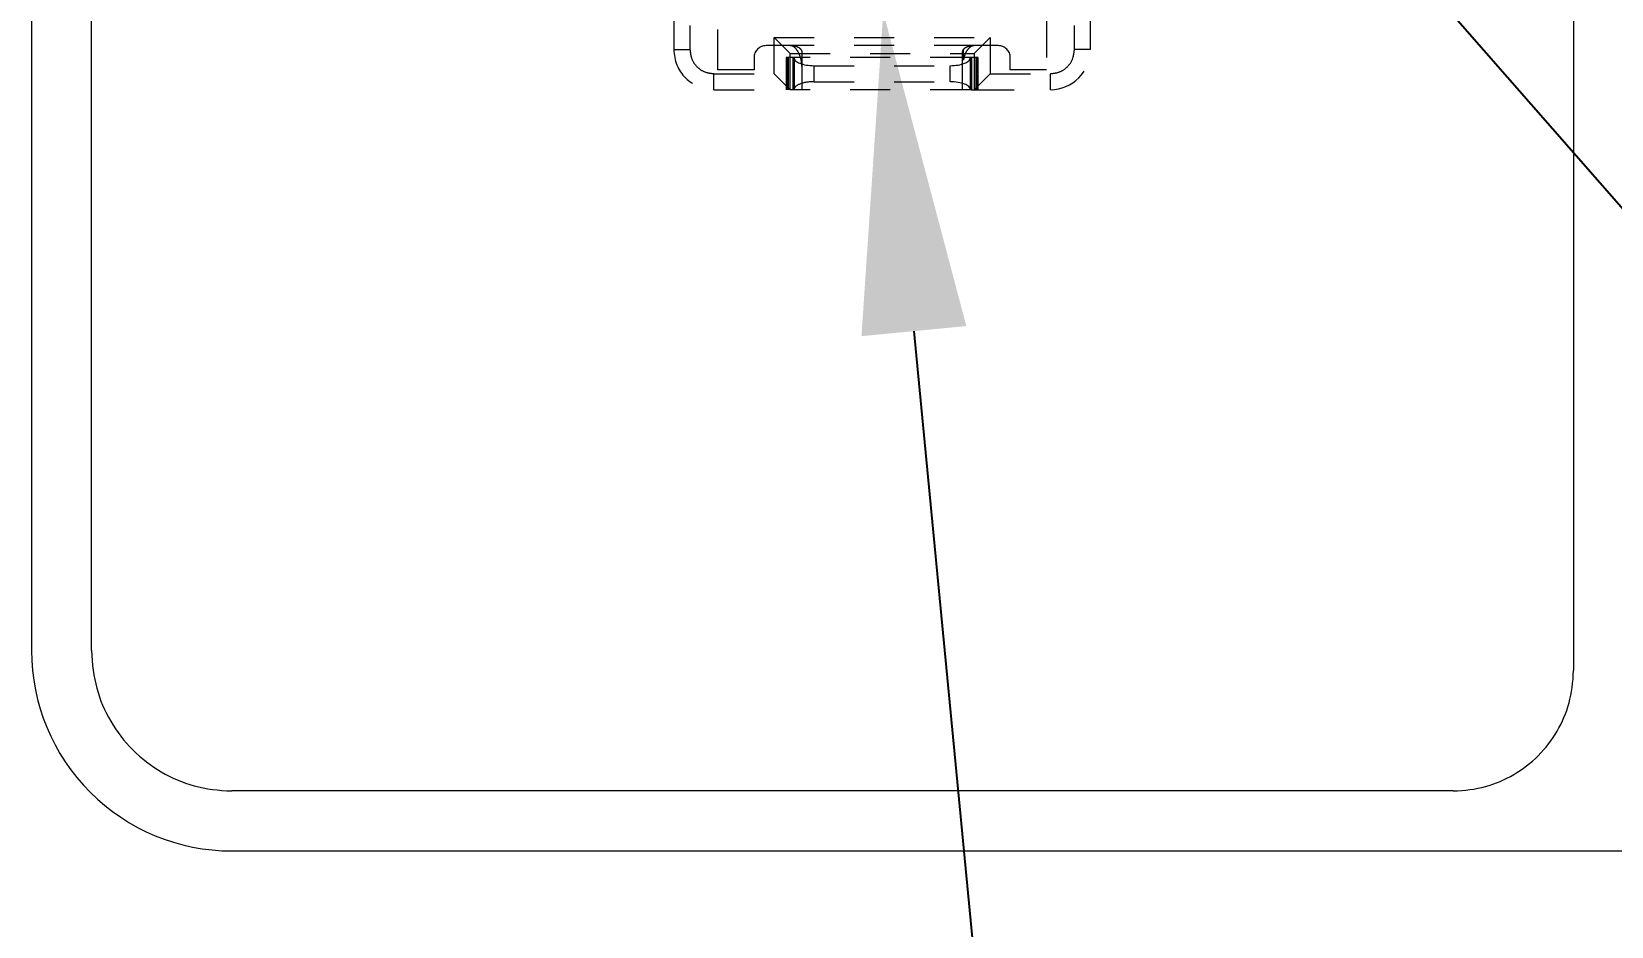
# Model space of a CAD drawing. Header units: millimetres. Extents: x 35 to 332, y 141 to 455.
# Drawn here: x 144.47 to 164.19, y 209.49 to 220.66 of the extents above; entities that cross this region are included whole.
import ezdxf
from ezdxf import colors
from ezdxf.entities.mleader import LeaderData, LeaderLine
from ezdxf.math import Vec2, Vec3

# ---------------------------------------------------------------- set-up
doc = ezdxf.new("R2010")
doc.units = ezdxf.units.MM
doc.linetypes.add('HIDDEN', pattern=[0.2, 0.1, -0.1])
doc.layers.add('00点位图', color=100, linetype='Continuous')
doc.styles.get("Standard").update_dxf_attribs({"font": ''})
doc.styles.get('Standard').set_extended_font_data('SimSun')

# ---------------------------------------------------------------- blocks, each defined once
blk = doc.blocks.new('DFSADVS')
at = {"color": 0, "linetype": 'Continuous', "lineweight": 18}
for p, q in [((726.2454, -198.9532), (726.2454, -193.2413)), ((712.6954, -195.6033), (725.7954, -195.6033)), ((726.0954, -195.9032), (726.0954, -198.9532)), ((725.7454, -199.3033), (712.7454, -199.3033)), ((712.7454, -199.4533), (725.7454, -199.4533))]:
    blk.add_line(p, q, dxfattribs=at)
at = {"color": 0, "linetype": 'HIDDEN', "lineweight": 18}
for p, q in [((724.2454, -196.8093), (724.1454, -196.8093)), ((724.2454, -196.8093), (724.2454, -196.8492)), ((724.2454, -196.8492), (724.1854, -196.8492)), ((724.1654, -196.9193), (724.2954, -196.9193)), ((724.2954, -196.9193), (724.2954, -197.0093)), ((724.3454, -196.9092), (724.3054, -196.9092)), ((724.3054, -197.0593), (724.3054, -196.9092)), ((724.3454, -197.0993), (724.3454, -196.9092)), ((724.2354, -197.0393), (724.2354, -197.0993)), ((724.2954, -197.0093), (724.2654, -197.0093)), ((724.2554, -197.0993), (724.2154, -197.0593)), ((724.2154, -197.5993), (724.2154, -197.0593)), ((724.2154, -197.0593), (724.3054, -197.0593)), ((724.3454, -197.0993), (724.3054, -197.0593)), ((724.2354, -197.0993), (724.2354, -197.5592)), ((724.2554, -197.0993), (724.3454, -197.0993)), ((724.2554, -197.5592), (724.2554, -197.0993)), ((724.3454, -197.0893), (724.2654, -197.0893)), ((724.2654, -197.0893), (724.2654, -197.0923)), ((724.3454, -197.0923), (724.2654, -197.0923)), ((724.2654, -197.0923), (724.2654, -197.1062)), ((724.3454, -197.0943), (724.2654, -197.0943)), ((724.2654, -197.1062), (724.3454, -197.1062)), ((724.2654, -197.1062), (724.2654, -197.1093)), ((724.2654, -197.1093), (724.2654, -197.5493)), ((724.2654, -197.1093), (724.3454, -197.1093)), ((724.3454, -197.1062), (724.3454, -197.0993)), ((724.3454, -197.1062), (724.3454, -197.1093)), ((724.3454, -197.1093), (724.3454, -197.5493)), ((724.245, -197.1269), (724.2716, -197.127)), ((724.2509, -197.1293), (724.2654, -197.1293)), ((724.2654, -197.1293), (724.3454, -197.1293)), ((724.2854, -197.4992), (724.2854, -197.1592)), ((724.3254, -197.1592), (724.2854, -197.1592)), ((724.3254, -197.4992), (724.3254, -197.1592)), ((724.3254, -197.4992), (724.2854, -197.4992)), ((724.2654, -197.5292), (724.2509, -197.5292)), ((724.3454, -197.5292), (724.2654, -197.5292)), ((724.2654, -197.5493), (724.3454, -197.5493)), ((724.2654, -197.5493), (724.2654, -197.5523)), ((724.2654, -197.5523), (724.3454, -197.5523)), ((724.2654, -197.5523), (724.2654, -197.5662)), ((724.3454, -197.5493), (724.3454, -197.5523)), ((724.3454, -197.5523), (724.3454, -197.5592)), ((724.2554, -197.5592), (724.2154, -197.5993)), ((724.2354, -197.5592), (724.2354, -197.6193)), ((724.3454, -197.5592), (724.2554, -197.5592)), ((724.2654, -197.5643), (724.3454, -197.5643)), ((724.3454, -197.5662), (724.2654, -197.5662)), ((724.2654, -197.5662), (724.2654, -197.5693)), ((724.2654, -197.5693), (724.3454, -197.5693)), ((724.3454, -197.5592), (724.3054, -197.5993)), ((724.3454, -197.7493), (724.3454, -197.5592)), ((724.3054, -197.5993), (724.2154, -197.5993)), ((724.3054, -197.7493), (724.3054, -197.5993)), ((724.2654, -197.6493), (724.2954, -197.6493)), ((724.2954, -197.6493), (724.2954, -197.7393)), ((724.2954, -197.7393), (724.1654, -197.7393)), ((724.3454, -197.7493), (724.3054, -197.7493)), ((724.1854, -197.8092), (724.2454, -197.8092)), ((724.2454, -197.8493), (724.2454, -197.8092)), ((724.1454, -197.8493), (724.2454, -197.8493))]:
    blk.add_line(p, q, dxfattribs=at)
for centre, radius, start, end in [((724.2454, -196.9093), 0.1, 360, 90), ((724.2654, -197.0393), 0.03, 90, 180), ((724.2654, -197.6193), 0.03, 180, 270), ((724.2454, -197.7493), 0.1, 270, 0)]:
    blk.add_arc(centre, radius, start, end, dxfattribs=at)
at = {"color": 0, "linetype": 'Continuous', "lineweight": 18}
blk.add_arc((725.7454, -198.9533), 0.5, 270, 0, dxfattribs=at)
at = {"color": 0, "linetype": 'HIDDEN', "lineweight": 18}
for centre, start_param, end_param in [((724.2654, -197.1593), 4.712389, 6.283185), ((724.3454, -197.1593), 0, 1.570796), ((724.2654, -197.4993), 3.141593, 4.712389), ((724.3454, -197.4993), 1.570796, 3.141593)]:
    blk.add_ellipse(centre, major_axis=(0, 0.05), ratio=0.4, start_param=start_param, end_param=end_param, dxfattribs=at)
at = {"color": 0, "linetype": 'Continuous', "lineweight": 18}
for points in [[(726.0954, -195.9033), (726.0949, -195.8747), (726.0876, -195.8208), (726.0577, -195.7512), (726.0101, -195.6886), (725.9475, -195.641), (725.8779, -195.6111), (725.824, -195.6038), (725.7954, -195.6033)], [(725.7454, -199.3033), (725.7788, -199.3026), (725.8416, -199.2941), (725.9229, -199.2592), (725.9958, -199.2036), (726.0514, -199.1307), (726.0863, -199.0494), (726.0948, -198.9866), (726.0954, -198.9533)]]:
    blk.add_open_spline(points, degree=3, dxfattribs=at)
at = {"color": 0, "linetype": 'HIDDEN', "lineweight": 18}
for points, knots in [([(724.3054, -196.9092), (724.3045, -196.9014), (724.3027, -196.8857), (724.2889, -196.8658), (724.269, -196.852), (724.2533, -196.8502), (724.2454, -196.8492)], [0, 0, 0, 0, 0.249984, 0.499985, 0.749997, 1, 1, 1, 1]), ([(724.2354, -197.0993), (724.2358, -197.1045), (724.2364, -197.1122), (724.2403, -197.1212), (724.2437, -197.1259), (724.2471, -197.1284), (724.2494, -197.1292), (724.2506, -197.1292), (724.2509, -197.1293)], [0, 0, 0, 0, 0.421032, 0.622048, 0.78801, 0.887019, 0.970241, 1, 1, 1, 1]), ([(724.2354, -197.0993), (724.2356, -197.101), (724.236, -197.1049), (724.2399, -197.1113), (724.2483, -197.1186), (724.2597, -197.1243), (724.2681, -197.1257), (724.2714, -197.1262)], [0, 0, 0, 0, 0.105855, 0.239789, 0.442553, 0.786539, 1, 1, 1, 1]), ([(724.2509, -197.5292), (724.25, -197.5294), (724.2482, -197.5296), (724.2452, -197.5314), (724.2415, -197.5353), (724.2372, -197.5437), (724.2356, -197.5523), (724.2355, -197.5582), (724.2354, -197.5592)], [0, 0, 0, 0, 0.081741, 0.1631, 0.296673, 0.521298, 0.918667, 1, 1, 1, 1]), ([(724.2921, -197.5292), (724.2853, -197.5297), (724.2725, -197.5305), (724.2553, -197.5361), (724.244, -197.5432), (724.2383, -197.5494), (724.2358, -197.5549), (724.2355, -197.558), (724.2354, -197.5592)], [0, 0, 0, 0, 0.316771, 0.602022, 0.754445, 0.869184, 0.949042, 1, 1, 1, 1]), ([(724.2454, -197.8092), (724.2533, -197.8083), (724.269, -197.8065), (724.2889, -197.7927), (724.3027, -197.7728), (724.3045, -197.7571), (724.3054, -197.7493)], [0, 0, 0, 0, 0.249999, 0.499985, 0.749982, 1, 1, 1, 1])]:
    blk.add_open_spline(points, degree=3, knots=knots, dxfattribs=at)

msp = doc.modelspace()

# ---------------------------------------------------------------- block references
at = {"xscale": 5, "yscale": 5, "zscale": 5, "rotation": 270}
msp.add_blockref('DFSADVS', (1141.736, 3841.662), dxfattribs=at)

# ---------------------------------------------------------------- leaders
at = {"layer": '00点位图', "color": 6}
ml = msp.add_multileader_mtext('Standard', dxfattribs=at)
ml.set_content('1', color=6)
ml.set_leader_properties()
ml.build(insert=Vec2(0, 0))
ctx = ml.context
ctx.base_point, ctx.plane_origin = Vec3(185.904, 202.968), Vec3(159.09, 224.435)
notes = []
notes.append((ctx, [(0, (1, 1, 0), (177.904, 202.968), (1, 0), 8, [(0, [(159.09, 224.435)], 0, [])])]))
ctx.mtext.insert, ctx.mtext.defined_height, ctx.mtext.flow_direction = Vec3(187.904, 205.368), 8, 5
ml = msp.add_multileader_mtext('Standard', dxfattribs=at)
ml.set_content('51', color=6)
ml.set_leader_properties()
ml.build(insert=Vec2(0, 0))
ctx = ml.context
ctx.base_point, ctx.plane_origin = Vec3(165.179, 199.3), Vec3(155.103, 220.904)
notes.append((ctx, [(0, (1, 1, 0), (157.179, 199.3), (1, 0), 8, [(0, [(155.103, 220.904)], 0, [])])]))
ctx.mtext.insert, ctx.mtext.defined_height, ctx.mtext.flow_direction = Vec3(167.179, 201.7), 8, 5
for ctx, leaders in notes:
    for number, flags, end, landing, length, lines in leaders:
        leader = LeaderData()
        leader.index, (leader.has_last_leader_line, leader.has_dogleg_vector, leader.attachment_direction) = number, flags
        leader.last_leader_point, leader.dogleg_vector, leader.dogleg_length = Vec3(end), Vec3(landing), length
        for number, points, colour, breaks in lines:
            line = LeaderLine()
            line.index, line.vertices, line.color, line.breaks = number, Vec3.list(points), colors.encode_raw_color(colour), breaks
            leader.lines.append(line)
        ctx.leaders.append(leader)

doc.saveas('drawing.dxf')
